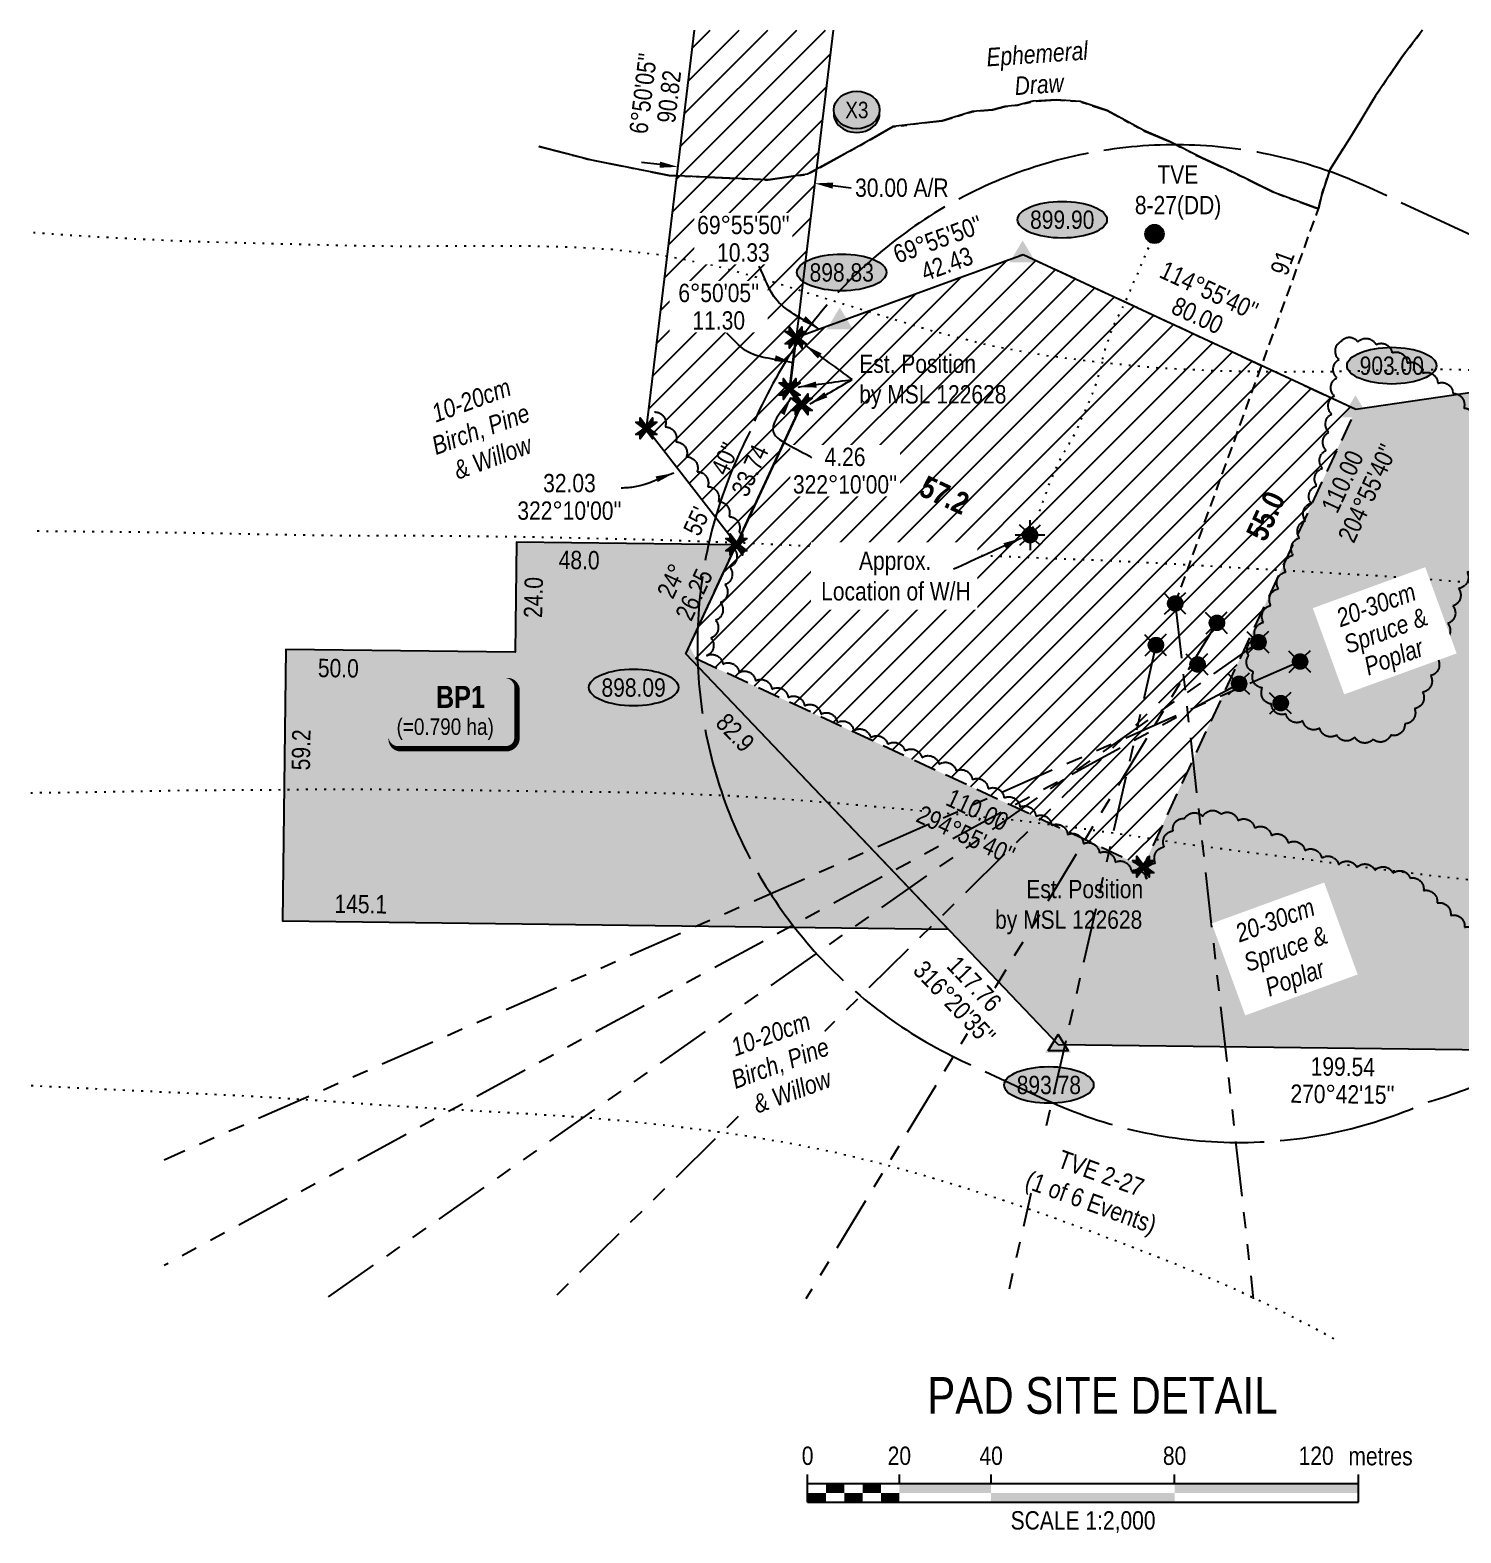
# Model space of a CAD drawing. Extents: x 312650 to 315907, y 6154778 to 6158591.
# Drawn here: x 314717 to 315497, y 6156339 to 6157158 of the extents above; entities that cross this region are included whole.
import ezdxf
from ezdxf.enums import TextEntityAlignment as Align

# ---------------------------------------------------------------- set-up
doc = ezdxf.new("R2010")
doc.units = 0
doc.header["$LTSCALE"] = 5
doc.header["$PDSIZE"] = 0.5
for name, pattern in [('0', [1, 1, 0]), ('foc-ACCESSROAD', [3.75, 2.5, -1.25]), ('foc-BUFFER', [16.75, 15, -1.75]), ('foc-DOT', [1, 0.2, -0.8]), ('foc-DRILLPATH', [14.75, 6, -1.75, 1.75, -1.75, 1.75, -1.75]), ('foc-TIELINE', [1.875, 1.25, -0.625]), ('foc-TOPO-ephemeral', [6.25, 3.125, -0.625, 0.625, -0.625, 0.625, -0.625])]:
    doc.linetypes.add(name, pattern=pattern)
doc.layers.get('Defpoints').update_dxf_attribs({"color": 9})
for name, color, linetype in [('ABADATA-DRILL', 8, 'foc-DOT'), ('ABADATA-DRILL-T', 8, 'Continuous'), ('AUX-BUFFER', 7, 'foc-BUFFER'), ('C-WS', 13, 'foc-ACCESSROAD'), ('C-WS-S', 13, 'Continuous'), ('DETAIL-T', 7, 'Continuous'), ('L-2', 7, 'Continuous'), ('L-BD', 7, 'Continuous'), ('L-MON', 1, 'Continuous'), ('P-CROSSINGS', 250, 'Continuous'), ('P-ELEVATION', 7, 'Continuous'), ('P-PDRILLPATH', 12, 'foc-DRILLPATH'), ('P-PROPOSED', 10, 'Continuous'), ('P-PROPOSED-EXISTING-H', 59, 'Continuous'), ('P-PROPOSED-H', 21, 'Continuous'), ('P-TEMP-BLOCKS', 250, 'Continuous'), ('P-TEMP-H', 41, 'Continuous'), ('P-TEMP_BORROW PIT', 46, 'Continuous'), ('P-TXT', 4, 'Continuous'), ('T-BUSH', 110, '0'), ('T-BUSH-T', 110, 'Continuous'), ('T-DRAW', 143, 'foc-TOPO-ephemeral'), ('T-TIE', 201, 'foc-TIELINE'), ('T-WATER-T', 48, 'Continuous')]:
    doc.layers.add(name, color=color, linetype=linetype)
for name, color, linetype, lineweight in [('C-WS-T', 13, 'Continuous', 9), ('P-TEMP-T', 46, 'Continuous', 18), ('T-TIE-T', 201, 'Continuous', 18)]:
    doc.layers.add(name, color=color, linetype=linetype, lineweight=lineweight)
doc.styles.add('80', font='ARIALN.TTF', dxfattribs={"height": 10})
doc.styles.add('80CG', font='ARIALN.TTF', dxfattribs={"height": 10})
doc.styles.add('80L', font='ARIALN.TTF', dxfattribs={"height": 10})
doc.styles.add('BOLD', font='ARIALNB.TTF')
doc.styles.add('Crossing', font='ARIALN.TTF', dxfattribs={"height": 10})
doc.styles.add('foc-LtypeFont', font='ARIALN.TTF', dxfattribs={"height": 7.35})
doc.linetypes.add('foc-TOPO-flowdirection-NOLINE', pattern='A,0,[">",foc-LtypeFont,S=0.3,R=0,X=0,Y=-0.945],-20,[">",foc-LtypeFont,S=0.3,R=0,X=0,Y=-0.945],0', length=20)
doc.dimstyles.new('Compass 5 000', dxfattribs={"dimscale": 5, "dimtxt": 9, "dimasz": 2, "dimexe": 0.2, "dimexo": 0.0625, "dimgap": 0.5, "dimtad": 0, "dimtih": 1, "dimtoh": 1, "dimzin": 0, "dimdsep": 46, "dimtxsty": '80CG', "dimcen": 0.1, "dimse1": 1, "dimse2": 1, "dimclrd": 256, "dimclrt": 256, "dimaunit": 1, "dimadec": 4, "dimazin": 0, "dimtfac": 0.06, "dimtofl": 0, "dimtmove": 0, "dimatfit": 1, "dimfxl": 0.2, "dimtolj": 1, "dimtzin": 0, "dimlwd": -1, "dimarcsym": 0})

# ---------------------------------------------------------------- blocks, each defined once
blk = doc.blocks.new('BH-Existing')
at = {"layer": 'ABADATA-DRILL-T'}
h = blk.add_hatch(color=256, dxfattribs=at)
h.dxf.hatch_style = 1
edge = h.paths.add_edge_path()
edge.add_arc((0, 0), 0.5, 0, 360)
blk.add_circle((0, 0), 0.5, dxfattribs=at)
blk = doc.blocks.new('GAS')
h = blk.add_hatch(color=255)
h.dxf.hatch_style = 1
edge = h.paths.add_edge_path()
edge.add_arc((0, 0), 0.9, 0, 360)
for p, q in [((-0.81, 0), (-1.62, 0)), ((-0.57, 0.57), (-1.14, 1.14)), ((0, 0.81), (0, 1.62)), ((0.57, 0.57), (1.14, 1.14)), ((1.62, 0), (0.81, 0)), ((-0.57, -0.57), (-1.14, -1.14)), ((0, -0.81), (0, -1.62)), ((1.14, -1.14), (0.57, -0.57))]:
    blk.add_line(p, q)
blk.add_circle((0, 0), 0.8)
blk = doc.blocks.new('TRIA')
blk.add_hatch(color=255).paths.add_polyline_path([(-0.04, 1.52), (-1.47, -0.87), (1.39, -0.87)])
blk = doc.blocks.new('TRIAA')
blk.add_blockref('TRIA', (0, 0))
blk = doc.blocks.new('TRIB')
at = {"color": 1}
blk.add_lwpolyline([(-1.12, -0.67), (-0.04, 1.13), (1.04, -0.67)], close=True, dxfattribs=at)
blk = doc.blocks.new('TRIBB')
blk.add_blockref('TRIB', (0, 0))
blk = doc.blocks.new('TRICC')
for name in ['TRIAA', 'TRIBB']:
    blk.add_blockref(name, (0, 0))
blk = doc.blocks.new('plspike')
blk.add_blockref('TRICC', (0, 0))
blk = doc.blocks.new('STRIA')
blk.add_hatch(color=255).paths.add_polyline_path([(-0.04, 1.52), (-1.47, -0.87), (1.39, -0.87)])
blk = doc.blocks.new('STRIAA')
blk.add_blockref('STRIA', (0, 0))
blk = doc.blocks.new('STRIB')
at = {"color": 1}
blk.add_solid([(-1.12, -0.67), (-0.04, 1.13), (1.04, -0.67)], dxfattribs=at)
blk = doc.blocks.new('STRIBB')
blk.add_blockref('STRIB', (0, 0))
blk = doc.blocks.new('STRICC')
for name in ['STRIAA', 'STRIBB']:
    blk.add_blockref(name, (0, 0))
blk = doc.blocks.new('fdspike')
blk.add_blockref('STRICC', (0, 0))
blk = doc.blocks.new('*U41')
h = blk.add_hatch(color=191)
edge = h.paths.add_edge_path()
edge.add_line((-29, -20), (29, -20))
edge.add_arc((29, -14), 6, 270, 360)
edge.add_line((35, -14), (35, 12.5))
edge.add_arc((29, 12.5), 6, 0, 90)
edge.add_line((29, 18.5), (-29, 18.5))
edge.add_arc((-29, 12.5), 6, 90, 180)
edge.add_line((-35, 12.5), (-35, -14))
edge.add_arc((-29, -14), 6, 180, 270)
at = {"color": 250, "flags": 128}
blk.add_lwpolyline([(-29, -20, 3, 3, 0), (29, -20, 3, 3, 0.414214), (35, -14, 3, 3, 0), (35, 12.5, 3, 0, 0.414214), (29, 18.5, 0, 0, 0), (-29, 18.5, 0, 0, 0.414214), (-35, 12.5, 0, 0, 0), (-35, -14, 0, 3, 0.414214)], format="xyseb", close=True, dxfattribs=at)
at = {"flags": 128}
blk.add_lwpolyline([(28.82, 0, 0, 7.5, 0), (0, 0, 0, 0, 0)], format="xyseb", dxfattribs=at)
at = {"color": 250}
for tag, p, height, style in [('TEMP_AREA_W1_001', (-9.21, 2.24), 12, 'BOLD'), ('ENTER_TEXT_001', (-30.66, -12.47), 9, '80')]:
    blk.add_attdef(tag, p, '', height=height, dxfattribs=dict(at, style=style))
blk = doc.blocks.new('*D42')
at = {"layer": 'Defpoints', "color": 0, "transparency": 16777216}
for p in [(315069.9, 6157084.18), (315144.28, 6157074.65), (315144.35, 6157075.18)]:
    blk.add_point(p, dxfattribs=at)
at = {"layer": 'P-TXT', "transparency": 16777216}
for p, q in [((315059.91, 6157084.86), (315049.98, 6157086.06)), ((315154.21, 6157073.45), (315164.14, 6157072.25))]:
    blk.add_line(p, q, dxfattribs=at)
for points in [[(315060.11, 6157086.51), (315059.71, 6157083.2), (315069.83, 6157083.66)], [(315154.41, 6157075.11), (315154.01, 6157071.8), (315144.28, 6157074.65)]]:
    blk.add_solid(points, dxfattribs=at)
at = {"layer": 'P-TXT', "transparency": 16777216, "insert": (315191.8, 6157072.25), "char_height": 10, "attachment_point": 5, "style": '80CG'}
blk.add_mtext('\\A1;30.00 A/R', dxfattribs=at)
blk = doc.blocks.new('we')
at = {"layer": 'P-ELEVATION'}
h = blk.add_hatch(color=111, dxfattribs=at)
h.dxf.hatch_style = 1
edge = h.paths.add_edge_path()
edge.add_ellipse((0, 0), major_axis=(-24.38, 0), ratio=0.410256, start_angle=0, end_angle=360)
at = {"layer": 'P-ELEVATION', "color": 7, "flags": 128}
blk.add_lwpolyline([(0, 0, 12.5, 0, 0), (-12.42, -6.43, 0, 0, 0)], format="xyseb", dxfattribs=at)
at = {"layer": 'P-ELEVATION', "color": 7}
blk.add_ellipse((0, 0), major_axis=(-24.38, 0), ratio=0.410256, dxfattribs=at)
at = {"layer": 'P-ELEVATION', "style": '80'}
blk.add_attdef('ELEVATION', text='', height=10, dxfattribs=at).set_placement((0, 0), align=Align.MIDDLE_CENTER)
blk = doc.blocks.new('TEMP')
h = blk.add_hatch(color=255)
h.dxf.hatch_style = 1
h.paths.add_polyline_path([(0, 0.25), (-0.67, 1.15), (-0.67, 0.67), (-1.15, 0.67), (-0.25, 0), (-1.15, -0.67), (-0.67, -0.67), (-0.67, -1.15), (0, -0.25), (0.67, -1.15), (0.67, -0.67), (1.15, -0.67), (0.25, 0), (1.15, 0.67), (0.67, 0.67), (0.67, 1.15)])
h.paths.add_polyline_path([(0.57, 0.85), (0.57, 0.57), (0.85, 0.57), (0.08, 0), (0.85, -0.57), (0.57, -0.57), (0.57, -0.85), (0, -0.08), (-0.57, -0.85), (-0.57, -0.57), (-0.85, -0.57), (-0.08, 0), (-0.85, 0.57), (-0.57, 0.57), (-0.57, 0.85), (0, 0.08)], flags=16)
h = blk.add_hatch(color=1)
h.dxf.hatch_style = 1
h.paths.add_polyline_path([(0, 0.08), (-0.57, 0.85), (-0.57, 0.57), (-0.85, 0.57), (-0.08, 0), (-0.85, -0.57), (-0.57, -0.57), (-0.57, -0.85), (0, -0.08), (0.57, -0.85), (0.57, -0.57), (0.85, -0.57), (0.08, 0), (0.85, 0.57), (0.57, 0.57), (0.57, 0.85)])
at = {"color": 1}
for p, q in [((-0.08, 0), (0.08, 0)), ((0, 0.08), (0, -0.08))]:
    blk.add_line(p, q, dxfattribs=at)
at = {"color": 255, "flags": 128}
blk.add_lwpolyline([(-0.25, 0), (-1.15, 0.67), (-0.67, 0.67), (-0.67, 1.15), (0, 0.25), (0.67, 1.15), (0.67, 0.67), (1.15, 0.67), (0.25, 0), (1.15, -0.67), (0.67, -0.67), (0.67, -1.15), (0, -0.25), (-0.67, -1.15), (-0.67, -0.67), (-1.15, -0.67)], close=True, dxfattribs=at)
at = {"color": 1, "flags": 128}
blk.add_lwpolyline([(-0.08, 0), (-0.85, 0.57), (-0.57, 0.57), (-0.57, 0.85), (0, 0.08), (0.57, 0.85), (0.57, 0.57), (0.85, 0.57), (0.08, 0), (0.85, -0.57), (0.57, -0.57), (0.57, -0.85), (0, -0.08), (-0.57, -0.85), (-0.57, -0.57), (-0.85, -0.57)], close=True, dxfattribs=at)
blk = doc.blocks.new('xing2')
h = blk.add_hatch(color=50)
h.dxf.hatch_style = 1
edge = h.paths.add_edge_path()
edge.add_ellipse((0, 0), major_axis=(-12.5, 0), ratio=0.816297, start_angle=0, end_angle=360)
h = blk.add_hatch(color=250)
h.dxf.hatch_style = 1
edge = h.paths.add_edge_path()
edge.add_ellipse((0, -2.05), major_axis=(-12.5, 0), ratio=0.816297, start_angle=0, end_angle=180)
edge.add_line((12.5, -2.05), (12.5, 0))
edge.add_ellipse((0, 0), major_axis=(-12.5, 0), ratio=0.816297, start_angle=0, end_angle=180, ccw=False)
edge.add_line((-12.5, 0), (-12.5, -2.05))
at = {"color": 250}
blk.add_ellipse((0, 0), major_axis=(-12.5, 0), ratio=0.816297, dxfattribs=at)
blk.add_ellipse((0, -2.05), major_axis=(-12.5, 0), ratio=0.816297, start_param=0, end_param=3.141593, dxfattribs=at)
at = {"color": 250, "style": 'Crossing'}
blk.add_attdef('CROSSING', text='', height=9, dxfattribs=at).set_placement((0.09, 0.02), align=Align.MIDDLE_CENTER)
at = {"color": 250, "style": 'Crossing', "flags": 1}
for tag, p in [('OWNER', (0.09, -12.49)), ('DESCRIPTION', (0.09, -25.77)), ('LOCATION', (0.09, -39.3)), ('DWG_REF', (0.09, -52.84))]:
    blk.add_attdef(tag, text='', height=9, dxfattribs=at).set_placement(p, align=Align.MIDDLE_CENTER)
blk = doc.blocks.new('WC')
at = {"layer": 'L-MON'}
h = blk.add_hatch(color=255, dxfattribs=at)
h.dxf.hatch_style = 1
edge = h.paths.add_edge_path()
edge.add_arc((0, 0), 0.9, 0, 360)
at = {"layer": 'L-MON', "color": 240, "flags": 128}
for points in [[(-0.62, 0.5), (-1.23, 1.12)], [(0.52, 0.61), (1.13, 1.21)], [(-1.18, -1.18), (-0.56, -0.57)], [(1.16, -1.18), (0.56, -0.57)]]:
    blk.add_lwpolyline(points, dxfattribs=at)
at = {"layer": 'L-MON', "color": 240}
for radius in [0.8, 0.373]:
    blk.add_circle((0, 0), radius, dxfattribs=at)
blk = doc.blocks.new('*U43')
at = {"color": 0}
for p, q in [((-150, 0), (-150, 15)), ((-150, 10), (150.24, 10)), ((-100, 10), (-100, 15)), ((-50, 10), (-50, 15)), ((50, 10), (50, 15)), ((150.24, 0), (150.24, 15)), ((-150, 0), (150.24, 0))]:
    blk.add_line(p, q, dxfattribs=at)
for points in [[(-140, 10), (-130, 10), (-140, 5), (-130, 5)], [(-120, 10), (-110, 10), (-120, 5), (-110, 5)], [(-100, 10), (-50, 10), (-100, 5), (-50, 5)], [(50, 10), (150.24, 10), (50, 5), (150.24, 5)], [(-150, 5), (-140, 5), (-150, 0), (-140, 0)], [(-130, 5), (-120, 5), (-130, 0), (-120, 0)], [(-110, 5), (-100, 5), (-110, 0), (-100, 0)], [(-50, 5), (50, 5), (-50, 0), (50, 0)]]:
    blk.add_solid(points, dxfattribs=at)
at = {"color": 0, "style": '80'}
blk.add_text('metres', height=10, dxfattribs=at).set_placement((162.24, 20), align=Align.CENTER)
at = {"color": 0, "char_height": 10, "style": '80'}
for s, insert, attachment_point in [('0', (-150, 30.21), 2), ('20', (-100, 30.21), 2), ('40', (-50, 30.21), 2), ('80', (50, 30.21), 2), ('120', (136.7, 30.22), 3), ('SCALE 1:2,000', (0.12, -5), 2)]:
    blk.add_mtext(s, dxfattribs=dict(at, insert=insert, attachment_point=attachment_point))
blk = doc.blocks.new('*U46')
at = {"layer": 'L-2'}
blk.add_blockref('*U43', (-10.66, -57.95), dxfattribs=at)
at = {"layer": 'DETAIL-T', "color": 3, "insert": (0, 0), "char_height": 20, "width": 217.1081, "attachment_point": 5, "style": '80CG'}
blk.add_mtext('PAD SITE DETAIL', dxfattribs=at)

msp = doc.modelspace()

# ---------------------------------------------------------------- hatches: boundary and pattern name
at = {"layer": 'P-PROPOSED-EXISTING-H'}
h = msp.add_hatch(dxfattribs=at)
h.set_pattern_fill('ANSI31', color=256, scale=3.499594, style=0)
h.set_pattern_definition([(45, (5966.876, -305.827), (-7.856811746, 7.856811746), [])])
h.paths.add_polyline_path([(315154.391, 6157158.217), (315078.852, 6157158.217), (315052.595, 6156941.144), (315101.642, 6156877.845), (315137.265, 6156954.319), (315130.743, 6156962.736), (315134.131, 6156990.726)])
h = msp.add_hatch(dxfattribs=at)
h.set_pattern_fill('ANSI31', color=256, scale=3.499594, style=0)
h.set_pattern_definition([(45, (7700.663, 480.776), (-7.856811746, 7.856811746), [])])
h.paths.add_polyline_path([(315257.852, 6157035.918), (315439.225, 6156951.585), (315323.306, 6156702.245), (315073.98, 6156818.193), (315101.642, 6156877.845), (315137.265, 6156954.319), (315130.743, 6156962.736), (315134.131, 6156990.726), (315158.494, 6156999.58)])
at = {"layer": 'P-PROPOSED-H'}
h = msp.add_hatch(color=256, dxfattribs=at)
h.dxf.hatch_style = 1
h.paths.add_polyline_path([(315323.306, 6156702.245), (315073.98, 6156818.193), (315277.16, 6156605.183), (315775.915, 6156599.048), (315780.861, 6157001.482), (315439.225, 6156951.585)])
at = {"layer": 'P-TEMP-H'}
h = msp.add_hatch(color=256, dxfattribs=at)
h.dxf.hatch_style = 1
h.paths.add_polyline_path([(315101.613, 6156877.676), (314981.703, 6156879.141), (314980.97, 6156819.152), (314855.994, 6156820.678), (314854.187, 6156672.706), (315216.977, 6156668.276), (315073.98, 6156818.193)])

# ---------------------------------------------------------------- linework, layer by layer
at = {"layer": 'ABADATA-DRILL', "flags": 128}
for points in [[(315906.701, 6156742.282), (315889.193, 6156764.469), (315870, 6156789.327), (315849.613, 6156813.158), (315827.999, 6156835.791), (315805.18, 6156857.123), (315781.021, 6156876.986), (315755.388, 6156895.084), (315728.41, 6156910.987), (315700.457, 6156925.129), (315671.705, 6156937.529), (315642.144, 6156947.961), (315612.094, 6156956.888), (315581.591, 6156963.981), (315550.78, 6156969.112), (315519.612, 6156972.305), (315488.323, 6156973.227), (315457.001, 6156972.774), (315425.64, 6156971.997), (315394.255, 6156971.821), (315362.927, 6156972.419), (315331.591, 6156973.993), (315300.411, 6156976.912), (315269.475, 6156980.847), (315238.683, 6156986.427), (315208.358, 6156994.189), (315178.461, 6157003.183), (315148.497, 6157012.357), (315118.643, 6157021.775), (315088.47, 6157030.156), (315057.687, 6157035.961), (315033.976, 6157038.564), (315010.613, 6157039.926), (314988.113, 6157040.402), (314964.892, 6157040.407), (314941.946, 6157040.376), (314918.171, 6157040.304), (314895.486, 6157040.537), (314872.215, 6157041.12), (314848.77, 6157041.735), (314825.948, 6157042.299), (314803.133, 6157043.012), (314779.629, 6157044.005), (314755.887, 6157045.284), (314732.151, 6157046.712), (314716.654, 6157047.906)], [(315262.015, 6156883.776), (315261.679, 6156882.94), (315262.015, 6156883.776), (315265.254, 6156891.696), (315266.238, 6156894.257), (315267.116, 6156896.672), (315267.965, 6156898.988), (315268.87, 6156901.452), (315269.697, 6156903.819), (315270.552, 6156906.285), (315271.407, 6156908.751), (315272.335, 6156911.164), (315273.414, 6156913.595), (315274.496, 6156916.101), (315275.578, 6156918.583), (315276.655, 6156920.989), (315277.704, 6156923.297), (315278.801, 6156925.553), (315279.996, 6156927.779), (315281.155, 6156929.731), (315283.096, 6156933.002), (315283.474, 6156933.662), (315284.682, 6156935.612), (315286.276, 6156938.372), (315287.516, 6156941.072), (315288.63, 6156943.727), (315289.714, 6156946.284), (315290.746, 6156948.792), (315291.821, 6156951.124), (315292.868, 6156953.381), (315293.892, 6156955.69), (315294.837, 6156957.927), (315295.7, 6156959.967), (315296.511, 6156961.985), (315297.276, 6156964.104), (315297.895, 6156966.305), (315298.481, 6156968.307), (315299.258, 6156970.126), (315300.023, 6156972.22), (315300.547, 6156974.55), (315300.944, 6156976.835), (315301.394, 6156979.193), (315302.001, 6156981.695), (315302.681, 6156984.168), (315303.435, 6156986.588), (315304.343, 6156989.127), (315305.254, 6156991.716), (315306.165, 6156994.33), (315307.152, 6156996.94), (315308.39, 6156999.59), (315309.835, 6157002.381), (315311.202, 6157005.126), (315312.543, 6157007.822), (315313.864, 6157010.643), (315315.137, 6157013.516), (315316.336, 6157016.418), (315317.557, 6157019.244), (315318.746, 6157021.921), (315319.961, 6157024.597), (315321.125, 6157027.275), (315322.193, 6157030.032), (315322.583, 6157030.967), (315324.418, 6157035.293), (315325.696, 6157038.291), (315326.723, 6157040.675), (315328.248, 6157044.188), (315329.498, 6157047.113)], [(315262.015, 6156883.776), (315261.679, 6156882.94), (315262.015, 6156883.776), (315265.254, 6156891.696), (315266.238, 6156894.257), (315267.116, 6156896.672), (315267.965, 6156898.988), (315268.87, 6156901.452), (315269.697, 6156903.819), (315270.552, 6156906.285), (315271.407, 6156908.751), (315272.335, 6156911.164), (315273.414, 6156913.595), (315274.496, 6156916.101), (315275.578, 6156918.583), (315276.655, 6156920.989), (315277.704, 6156923.297), (315278.801, 6156925.553), (315279.996, 6156927.779), (315281.155, 6156929.731), (315283.096, 6156933.002), (315283.474, 6156933.662), (315284.682, 6156935.612), (315286.276, 6156938.372), (315287.516, 6156941.072), (315288.63, 6156943.727), (315289.714, 6156946.284), (315290.746, 6156948.792), (315291.821, 6156951.124), (315292.868, 6156953.381), (315293.892, 6156955.69), (315294.837, 6156957.927), (315295.7, 6156959.967), (315296.511, 6156961.985), (315297.276, 6156964.104), (315297.895, 6156966.305), (315298.481, 6156968.307), (315299.258, 6156970.126), (315300.023, 6156972.22), (315300.547, 6156974.55), (315300.944, 6156976.835), (315301.394, 6156979.193), (315302.001, 6156981.695), (315302.681, 6156984.168), (315303.435, 6156986.588), (315304.343, 6156989.127), (315305.254, 6156991.716), (315306.165, 6156994.33), (315307.152, 6156996.94), (315308.39, 6156999.59), (315309.835, 6157002.381), (315311.202, 6157005.126), (315312.543, 6157007.822), (315313.864, 6157010.643), (315315.137, 6157013.516), (315316.336, 6157016.418), (315317.557, 6157019.244), (315318.746, 6157021.921), (315319.961, 6157024.597), (315321.125, 6157027.275), (315322.193, 6157030.032), (315322.583, 6157030.967), (315324.418, 6157035.293), (315325.696, 6157038.291), (315326.723, 6157040.675), (315328.248, 6157044.188), (315329.498, 6157047.113)], [(315906.701, 6156720.498), (315897.619, 6156726.405), (315871.289, 6156743.431), (315844.855, 6156760.362), (315817.88, 6156776.315), (315790.169, 6156790.848), (315761.796, 6156803.932), (315732.704, 6156815.395), (315702.909, 6156825.036), (315672.733, 6156833.343), (315642.188, 6156840.038), (315611.267, 6156844.923), (315580.18, 6156848.863), (315549.025, 6156852.357), (315517.88, 6156855.499), (315486.792, 6156858.214), (315455.559, 6156860.459), (315424.308, 6156862.28), (315393.054, 6156864.026), (315361.755, 6156865.899), (315342.559, 6156866.985), (315318.741, 6156868.267), (315295.341, 6156869.355), (315272.857, 6156870.206), (315249.675, 6156871.11), (315226.77, 6156872.077), (315203.075, 6156873.279), (315180.44, 6156874.71), (315157.225, 6156876.017), (315133.807, 6156877.281), (315111.007, 6156878.345), (315088.225, 6156879.257), (315064.715, 6156880.125), (315040.943, 6156880.679), (315017.146, 6156881.259), (314993.373, 6156881.813), (314969.614, 6156882.091), (314946.357, 6156882.424), (314922.566, 6156882.553), (314898.742, 6156882.484), (314874.957, 6156882.738), (314851.178, 6156883.142), (314827.379, 6156883.672), (314804.376, 6156884.093), (314780.945, 6156884.433), (314757.138, 6156884.788), (314733.747, 6156884.9), (314716.654, 6156885.126)], [(315906.701, 6156642.119), (315877.819, 6156646.87), (315846.881, 6156651.955), (315815.919, 6156657.067), (315784.849, 6156661.382), (315753.725, 6156665.024), (315722.661, 6156668.914), (315691.633, 6156673.052), (315660.564, 6156677.393), (315629.486, 6156681.533), (315598.319, 6156684.752), (315567.148, 6156687.87), (315535.957, 6156691.115), (315504.801, 6156694.583), (315473.697, 6156698.124), (315442.734, 6156702.01), (315411.709, 6156706.223), (315380.642, 6156710.038), (315349.612, 6156714.126), (315318.581, 6156718.79), (315287.569, 6156723.303), (315256.481, 6156727.194), (315225.314, 6156730.413), (315194.187, 6156733.404), (315163.128, 6156736.193), (315131.93, 6156738.687), (315100.661, 6156740.684), (315069.491, 6156742.051), (315038.169, 6156742.773), (315006.855, 6156743.096), (314975.521, 6156743.544), (314944.161, 6156743.968), (314920.298, 6156744.175), (314896.885, 6156744.364), (314874.366, 6156744.389), (314851.156, 6156744.044), (314828.205, 6156743.912), (314804.431, 6156743.841), (314781.741, 6156743.373), (314758.476, 6156742.93), (314735.04, 6156742.569), (314716.654, 6156742.419)], [(315427.292, 6156444.909), (315419.417, 6156449.276), (315398.355, 6156460.1), (315377.361, 6156470.145), (315355.791, 6156479.614), (315333.944, 6156488.444), (315311.984, 6156496.953), (315290.236, 6156505.153), (315268.006, 6156513.224), (315245.882, 6156520.815), (315223.367, 6156528.046), (315200.833, 6156534.804), (315178.297, 6156540.961), (315155.236, 6156546.514), (315132.114, 6156551.219), (315108.935, 6156555.151), (315085.456, 6156558.52), (315061.906, 6156561.392), (315038.215, 6156563.869), (315014.751, 6156565.811), (314991.043, 6156567.314), (314967.354, 6156568.664), (314943.667, 6156570.066), (314920.007, 6156571.516), (314896.353, 6156573.116), (314872.678, 6156574.792), (314849.023, 6156576.366), (314825.258, 6156577.696), (314801.609, 6156578.795), (314778.235, 6156579.908), (314754.66, 6156581.004), (314730.964, 6156582.18), (314716.654, 6156582.891)]]:
    msp.add_lwpolyline(points, dxfattribs=at)
at = {"layer": 'C-WS', "flags": 128}
msp.add_lwpolyline([(315257.852, 6157035.918), (315439.225, 6156951.585), (315323.306, 6156702.245), (315073.98, 6156818.193), (315101.642, 6156877.845), (315137.265, 6156954.319), (315130.743, 6156962.736), (315134.131, 6156990.726), (315158.494, 6156999.58), (315257.852, 6157035.918)], close=True, dxfattribs=at)
at = {"layer": 'P-PDRILLPATH', "flags": 128}
for points in [[(315340.85, 6156845.704), (315383.357, 6156466.714)], [(315363.516, 6156835.163), (315139.45, 6156466.714)], [(315386.182, 6156824.622), (314877.644, 6156466.714)], [(315330.312, 6156823.036), (315249.029, 6156466.714)], [(315408.848, 6156814.082), (314789.692, 6156542.41)], [(315352.978, 6156812.496), (315001.512, 6156466.714)], [(315375.644, 6156801.955), (314789.692, 6156484.899)]]:
    msp.add_lwpolyline(points, dxfattribs=at)
at = {"layer": 'P-PROPOSED', "flags": 128}
msp.add_lwpolyline([(315154.391, 6157158.217), (315134.131, 6156990.726), (315130.743, 6156962.736), (315137.265, 6156954.319), (315101.642, 6156877.845), (315052.595, 6156941.144), (315078.852, 6157158.217)], dxfattribs=at)
at = {"layer": 'P-PROPOSED'}
msp.add_lwpolyline([(315257.852, 6157035.918), (315439.225, 6156951.585), (315780.861, 6157001.482), (315775.915, 6156599.048), (315277.16, 6156605.183), (315073.98, 6156818.193), (315137.159, 6156954.194), (315130.629, 6156962.599), (315133.986, 6156990.646)], close=True, dxfattribs=at)
at = {"layer": 'P-TEMP_BORROW PIT', "flags": 128}
msp.add_lwpolyline([(315101.613, 6156877.676), (314981.703, 6156879.141), (314980.97, 6156819.152), (314855.994, 6156820.678), (314854.187, 6156672.706), (315216.977, 6156668.276), (315073.98, 6156818.193)], close=True, dxfattribs=at)
at = {"layer": 'T-BUSH', "flags": 128}
msp.add_lwpolyline([(315522.553, 6156907.25, -0.5205671), (315518.15, 6156898.273, -0.5205671), (315513.746, 6156889.296, -0.5205671), (315509.343, 6156880.319, -0.5205671), (315504.787, 6156871.421, -0.5205671), (315499.964, 6156862.662, -0.5205671), (315495.142, 6156853.903, -0.5205671), (315492.13, 6156844.39, -0.5205671), (315489.34, 6156834.789, -0.5205671), (315486.549, 6156825.187, -0.5205671), (315483.758, 6156815.586, -0.5205671), (315479.99, 6156806.362, -0.5205671), (315475.603, 6156797.377, -0.5205671), (315471.216, 6156788.392, -0.5205671), (315465.913, 6156780.079, -0.5205671), (315458.188, 6156773.96, -0.5205671), (315448.647, 6156771.704, -0.5205671), (315438.714, 6156772.854, -0.5205671), (315428.782, 6156774.003, -0.5205671), (315419.543, 6156777.79, -0.5205671), (315410.331, 6156781.677, -0.5205671), (315401.119, 6156785.564, -0.5205671), (315393.205, 6156790.901, -0.5205671), (315388.34, 6156799.636, -0.5205671), (315383.474, 6156808.371, -0.5205671), (315380.823, 6156817.207, -0.5205671), (315384.868, 6156826.351, -0.5205671), (315388.914, 6156835.495, -0.5205671), (315392.959, 6156844.639, -0.5205671), (315397.004, 6156853.784, -0.5205671), (315401.049, 6156862.928, -0.5205671), (315405.094, 6156872.072, -0.5205671), (315408.585, 6156881.429, -0.5205671), (315411.712, 6156890.926, -0.5205671), (315414.839, 6156900.424, -0.5205671), (315417.965, 6156909.921, -0.5205671), (315421.092, 6156919.419, -0.5205671), (315423.138, 6156929.173, -0.5205671), (315424.603, 6156939.064, -0.5205671), (315426.069, 6156948.955, -0.5205671), (315427.534, 6156958.846, -0.5205671), (315428.956, 6156968.743, -0.5205671), (315430.109, 6156978.675, -0.5205671), (315431.263, 6156988.607, -0.5205671), (315440.287, 6156988.271, -0.5205671), (315450.178, 6156986.805, -0.5205671), (315458.909, 6156982.323, -0.5205671), (315467.234, 6156976.784, -0.5205671), (315475.558, 6156971.246, -0.5205671), (315483.883, 6156965.707, -0.5205671), (315492.207, 6156960.168, -0.5205671), (315498.087, 6156952.261, -0.5205671), (315503.361, 6156943.766, -0.5205671), (315508.635, 6156935.271, -0.5205671), (315513.908, 6156926.775, -0.5205671), (315519.182, 6156918.28, -0.5205671)], format="xyb", close=True, dxfattribs=at)
msp.add_lwpolyline([(315057.001, 6156950.088, -0.5205671), (315062.8, 6156941.943, -0.5205671), (315068.599, 6156933.797, -0.5205671), (315074.398, 6156925.652, -0.5205671), (315080.197, 6156917.506, -0.5205671), (315085.996, 6156909.361, -0.5205671), (315091.795, 6156901.216, -0.5205671), (315097.594, 6156893.07, -0.5205671), (315103.044, 6156884.861, -0.5205671), (315100.498, 6156875.192, -0.5205671), (315097.952, 6156865.523, -0.5205671), (315095.405, 6156855.854, -0.5205671), (315092.859, 6156846.184, -0.5205671), (315090.312, 6156836.515, -0.5205671), (315087.766, 6156826.846, -0.5205671), (315085.323, 6156817.223, -0.5205671), (315094.234, 6156812.688, -0.5205671), (315103.145, 6156808.153, -0.5205671), (315112.056, 6156803.618, -0.5205671), (315120.968, 6156799.082, -0.5205671), (315129.879, 6156794.547, -0.5205671), (315138.79, 6156790.012, -0.5205671), (315147.701, 6156785.476, -0.5205671), (315156.612, 6156780.941, -0.5205671), (315165.523, 6156776.406, -0.5205671), (315174.768, 6156772.617, -0.5205671), (315184.089, 6156768.998, -0.5205671), (315193.41, 6156765.378, -0.5205671), (315202.73, 6156761.758, -0.5205671), (315212.051, 6156758.139, -0.5205671), (315221.372, 6156754.519, -0.5205671), (315230.151, 6156749.77, -0.5205671), (315238.814, 6156744.776, -0.5205671), (315247.477, 6156739.783, -0.5205671), (315256.14, 6156734.79, -0.5205671), (315264.803, 6156729.797, -0.5205671), (315273.466, 6156724.804, -0.5205671), (315282.128, 6156719.811, -0.5205671), (315290.788, 6156714.812, -0.5205671), (315299.448, 6156709.814, -0.5205671), (315308.108, 6156704.815, -0.5205671), (315316.767, 6156699.816, -0.5205671), (315325.231, 6156695.517, -0.5205671), (315330.035, 6156704.286, -0.5205671), (315334.839, 6156713.055, -0.5205671), (315339.643, 6156721.824, -0.5205671), (315345.901, 6156728.452, -0.5205671), (315355.824, 6156729.683, -0.5205671), (315365.747, 6156730.914, -0.5205671), (315374.968, 6156727.468, -0.5205671), (315384.091, 6156723.377, -0.5205671), (315393.215, 6156719.286, -0.5205671), (315402.339, 6156715.195, -0.5205671), (315411.462, 6156711.104, -0.5205671), (315420.586, 6156707.013, -0.5205671), (315429.864, 6156703.442, -0.5205671), (315439.741, 6156701.889, -0.5205671), (315449.619, 6156700.337, -0.5205671), (315459.497, 6156698.785, -0.5205671), (315468.798, 6156696.039, -0.5205671), (315476.161, 6156689.273, -0.5205671), (315483.523, 6156682.507, -0.5205671), (315490.885, 6156675.742, -0.5205671), (315498.506, 6156669.273, -0.5205671), (315506.223, 6156662.916, -0.5205671), (315513.941, 6156656.558, -0.5205671), (315521.658, 6156650.201, -0.5205671), (315530.169, 6156645.082, -0.5205671), (315539.172, 6156640.731, -0.5205671), (315548.174, 6156636.38, -0.5205671), (315555.474, 6156629.782, -0.5205671), (315562.098, 6156622.292, -0.5205671), (315568.722, 6156614.802, -0.5205671), (315575.346, 6156607.312, -0.5205671), (315581.795, 6156599.671, -0.5205671), (315588.218, 6156592.009, -0.5205671), (315594.642, 6156584.346, -0.5205671), (315601.066, 6156576.684, -0.5205671), (315610.36, 6156574.814, -0.5205671), (315620.348, 6156574.343, -0.5205671), (315630.336, 6156573.872, -0.5205671), (315640.323, 6156573.402, -0.5205671), (315650.311, 6156572.931, -0.5205671), (315660.302, 6156572.562, -0.5205671), (315670.299, 6156572.347, -0.5205671), (315679.367, 6156569.315, -0.5205671), (315687.529, 6156563.539, -0.5205671), (315695.635, 6156557.685, -0.5205671), (315703.741, 6156551.831, -0.5205671), (315711.846, 6156545.976, -0.5205671), (315721.295, 6156544.01, -0.5205671), (315731.286, 6156543.615, -0.5205671), (315741.277, 6156543.221, -0.5205671), (315751.268, 6156542.826, -0.5205671), (315761.259, 6156542.431, -0.5205671), (315771.25, 6156542.036, -0.5205671), (315775.239, 6156550.902, -0.5205671), (315778.959, 6156560.183, -0.5205671), (315782.679, 6156569.464, -0.5205671), (315786.399, 6156578.745, -0.5205671), (315792.681, 6156586.524, -0.5205671), (315798.965, 6156594.301, -0.5205671), (315805.071, 6156602.155, -0.5205671), (315806.316, 6156612.076, -0.5205671), (315807.562, 6156621.997, -0.5205671), (315808.807, 6156631.918, -0.5205671), (315810.052, 6156641.839, -0.5205671), (315811.298, 6156651.76, -0.5205671), (315812.543, 6156661.681, -0.5205671), (315813.749, 6156671.606, -0.5205671), (315814.912, 6156681.537, -0.5205671), (315816.075, 6156691.468, -0.5205671), (315817.238, 6156701.399, -0.5205671), (315818.4, 6156711.33, -0.5205671), (315819.563, 6156721.261, -0.5205671), (315820.726, 6156731.192, -0.5205671), (315821.889, 6156741.123, -0.5205671), (315827.687, 6156742.974, -0.5205671), (315836.847, 6156738.965, -0.5205671), (315845.674, 6156734.608, -0.5205671), (315850.089, 6156725.637, -0.5205671), (315857.228, 6156720.048, -0.5205671), (315866.934, 6156717.647, -0.5205671), (315876.641, 6156715.246, -0.5205671), (315886.347, 6156712.846, -0.5205671), (315891.309, 6156711.618, -0.5205671)], format="xyb", dxfattribs=at)

# ---------------------------------------------------------------- block references
msp.add_blockref('*U46', (315301.11, 6156413.987))
at = {"layer": 'ABADATA-DRILL-T', "xscale": 9.998838899999946, "yscale": 9.998838899999946, "zscale": 9.998838899999946}
msp.add_blockref('BH-Existing', (315329.498, 6157047.113), dxfattribs=at)
at = {"layer": 'C-WS-S', "color": 5, "xscale": 4.999419449999973, "yscale": 4.999419449999973, "zscale": 4.999419449999973}
msp.add_blockref('GAS', (315261.679, 6156882.94), dxfattribs=at)
at = {"layer": 'L-MON', "color": 5}
for name, p, xscale, yscale, zscale in [('fdspike', (315257.852, 6157035.918), 4.999419449999973, 4.999419449999973, 4.999419449999973), ('fdspike', (315158.175, 6156999.433), 4.999419449999973, 4.999419449999973, 4.999419449999973), ('TEMP', (315133.986, 6156990.646), 4.999419449999984, 4.999419449999984, 4.999419449999984), ('TEMP', (315130.629, 6156962.599), 4.999419449999984, 4.999419449999984, 4.999419449999984), ('TEMP', (315137.159, 6156954.194), 4.999419449999984, 4.999419449999984, 4.999419449999984), ('fdspike', (315439.225, 6156951.585), 4.999419449999973, 4.999419449999973, 4.999419449999973), ('TEMP', (315052.595, 6156941.144), 4.999419449999984, 4.999419449999984, 4.999419449999984), ('TEMP', (315101.642, 6156877.845), 4.999419449999984, 4.999419449999984, 4.999419449999984), ('WC', (315363.516, 6156835.163), 4.999419449999994, 4.999419449999994, 12.49854862499992), ('WC', (315386.182, 6156824.622), 4.999419449999994, 4.999419449999994, 12.49854862499992), ('fdspike', (315073.98, 6156818.193), 4.999419449999973, 4.999419449999973, 4.999419449999973), ('WC', (315352.978, 6156812.496), 4.999419449999994, 4.999419449999994, 12.49854862499992), ('WC', (315375.644, 6156801.955), 4.999419449999994, 4.999419449999994, 12.49854862499992), ('WC', (315398.31, 6156791.414), 4.999419449999994, 4.999419449999994, 12.49854862499992)]:
    msp.add_blockref(name, p, dxfattribs=dict(at, xscale=xscale, yscale=yscale, zscale=zscale))
at = {"layer": 'L-MON', "color": 2, "xscale": 4.999419449999994, "yscale": 4.999419449999994, "zscale": 12.4985486249999}
for p in [(315340.85, 6156845.704), (315330.312, 6156823.036)]:
    msp.add_blockref('WC', p, dxfattribs=at)
at = {"layer": 'L-MON', "color": 6, "xscale": 4.999419449999973, "yscale": 4.999419449999973, "zscale": 4.999419449999973}
msp.add_blockref('TEMP', (315323.306, 6156702.245), dxfattribs=at)
at = {"layer": 'L-MON', "xscale": 4.999419449999973, "yscale": 4.999419449999973, "zscale": 4.999419449999973}
msp.add_blockref('plspike', (315277.16, 6156605.183), dxfattribs=at)
at = {"layer": 'P-CROSSINGS', "color": 5, "xscale": 0.99988389, "yscale": 0.99988389, "zscale": 0.99988389}
msp.add_blockref('xing2', (315167.196, 6157114.654), dxfattribs=at).add_auto_attribs({'CROSSING': 'X3'})
at = {"layer": 'P-ELEVATION', "xscale": 0.9997681234432102, "yscale": 0.9997681234432102, "zscale": 0.9997681234432102}
for p, values in [((315279.207, 6157054.867), {'ELEVATION': '899.90'}), ((315458.825, 6156975.315), {'ELEVATION': '903.00'}), ((315045.612, 6156799.916), {'ELEVATION': '898.09'}), ((315271.922, 6156583.318), {'ELEVATION': '893.78'})]:
    msp.add_blockref('we', p, dxfattribs=at).add_auto_attribs(values)
at = {"layer": 'P-TEMP-BLOCKS', "color": 6, "xscale": 0.99988389, "yscale": 0.99988389, "zscale": 0.99988389}
msp.add_blockref('*U41', (314947.072, 6156786.554), dxfattribs=at).add_auto_attribs({'TEMP_AREA_W1_001': 'BP1', 'ENTER_TEXT_001': '(=0.790 ha)'})

# ---------------------------------------------------------------- texts
at = {"layer": 'L-BD', "color": 5, "style": '80L'}
for s, rotation, p in [("6°50'05''", 83.1032, (315050.753, 6157123.671)), ('90.82', 83.1032, (315064.898, 6157121.961)), ('24°', 65.1216, (315066.267, 6156858.009))]:
    msp.add_text(s, height=9.9988, rotation=rotation, dxfattribs=at).set_placement(p, align=Align.MIDDLE)
at = {"layer": 'L-BD', "color": 6, "style": '80L'}
for s, height, rotation, p in [("69°55'50''", 9.9988, 20.1042, (315211.431, 6157044.223)), ('42.43', 9.9988, 20.1042, (315216.328, 6157030.843)), ("114°55'40''", 9.99884, 335.0631, (315359.277, 6157016.31)), ('80.00', 9.9988, 335.0631, (315352.953, 6157002.71)), ('110.00', 9.9988, 65.0662, (315431.927, 6156912.17)), ("204°55'40''", 9.99884, 65.0662, (315445.527, 6156905.847)), ('199.54', 9.9988, 359.2953, (315432.142, 6156593.277)), ("270°42'15''", 9.99884, 359.2953, (315431.957, 6156578.28))]:
    msp.add_text(s, height=height, rotation=rotation, dxfattribs=at).set_placement(p, align=Align.MIDDLE)
for s, p in [("40''", (315096.388, 6156914.75)), ('33.74', (315107.527, 6156903.082)), ("55'", (315081.331, 6156881.708))]:
    msp.add_text(s, height=9.9988, rotation=65.0828, dxfattribs=at).set_placement(p)
at = {"layer": 'L-BD', "color": 3, "char_height": 11.994, "width": 21.15357, "attachment_point": 1, "style": 'BOLD'}
for s, insert, rotation in [('57.2', (315205.447, 6156915.887), 335.063056), ('55.0', (315379.025, 6156883.82), 65.066185)]:
    msp.add_mtext(s, dxfattribs=dict(at, insert=insert, rotation=rotation))
at = {"layer": 'L-BD', "color": 5, "insert": (315073.984, 6156852.656), "char_height": 9.9988, "width": 21.32262, "attachment_point": 2, "rotation": 65.1216, "style": '80L', "bg_fill": 1, "box_fill_scale": 1.1, "bg_fill_color": 41, "bg_fill_transparency": 0}
msp.add_mtext('26.25', dxfattribs=at)
at = {"layer": 'L-BD', "color": 6, "insert": (315235.156, 6156737.822), "char_height": 9.99884, "width": 55.77867, "attachment_point": 2, "rotation": 335.0596, "line_spacing_factor": 0.9, "style": '80L', "bg_fill": 1, "box_fill_scale": 1.1, "bg_fill_color": 21, "bg_fill_transparency": 0}
msp.add_mtext("110.00 294°55'40''", dxfattribs=at)
at = {"layer": 'L-MON', "insert": (315168.591, 6156981.36), "char_height": 9.99499, "attachment_point": 1, "style": '80L'}
msp.add_mtext_dynamic_manual_height_columns('Est. Position \\Pby MSL 122628', width=79.80325, gutter_width=50, heights=[0], dxfattribs=at)
at = {"layer": 'P-TEMP-T', "style": '80L'}
for s, rotation, p in [('48.0', 359.3004, (315015.935, 6156869.407)), ('24.0', 88.616, (314990.976, 6156848.998)), ('50.0', 359.3244, (314884.689, 6156810.465)), ('82.9', 313.647, (315101, 6156775.379)), ('59.2', 89.0552, (314864.357, 6156765.952)), ('145.1', 359.3084, (314896.899, 6156681.834))]:
    msp.add_text(s, height=9.9988, rotation=rotation, dxfattribs=at).set_placement(p, align=Align.MIDDLE)
at = {"layer": 'T-TIE-T', "style": '80L'}
msp.add_text('91', height=10, rotation=70.055074, dxfattribs=at).set_placement((315401.731, 6157023.726))

# ---------------------------------------------------------------- leaders
at = {"layer": 'L-MON', "color": 5, "path_type": 1}
for points in [[(315138.973, 6156986.51), (315164.71, 6156967.732)], [(315135.254, 6156963.625), (315164.71, 6156967.732)], [(315141.713, 6156954.432), (315164.71, 6156967.732)]]:
    msp.add_leader(points, dimstyle='Compass 5 000', override={"dimgap": 0.5, "dimtad": 0}, dxfattribs=at)

# ---------------------------------------------------------------- next in the draw order: texts
at = {"layer": 'ABADATA-DRILL-T', "insert": (315316.925, 6157084.496), "char_height": 9.99884, "attachment_point": 1, "style": '80L', "bg_fill": 2}
msp.add_mtext_dynamic_manual_height_columns('\\pi14.145;TVE \\P\\pi1.8684;8-27(DD)', width=49.66603, gutter_width=50, heights=[0], dxfattribs=at)
at = {"layer": 'ABADATA-DRILL-T', "insert": (315266.937, 6156552.643), "char_height": 9.99778, "attachment_point": 1, "rotation": 340.045821, "style": '80L', "bg_fill": 3, "box_fill_scale": 1.15, "bg_fill_color": 256, "bg_fill_true_color": 256, "bg_fill_transparency": 0}
msp.add_mtext_dynamic_manual_height_columns('\\pi13.179;TVE 2-27\\P\\pi0.39868;(1 of 6 Events)', width=73.90524, gutter_width=50, heights=[0], dxfattribs=at)
at = {"layer": 'L-BD', "color": 6, "insert": (315010.635, 6156916.329), "char_height": 9.99884, "width": 56.76694, "attachment_point": 2, "line_spacing_factor": 0.9, "style": '80L', "bg_fill": 3, "box_fill_scale": 1.15, "bg_fill_color": 256, "bg_fill_true_color": 256, "bg_fill_transparency": 0}
msp.add_mtext("32.03\\P322°10'00''", dxfattribs=at)

# ---------------------------------------------------------------- next in the draw order: linework, layer by layer
at = {"layer": 'AUX-BUFFER', "color": 251, "linetype": 'foc-BUFFER', "flags": 128}
msp.add_lwpolyline([(315109.192, 6156939.619, 0.4289073), (315224.905, 6156596.376), (315270.237, 6156575.295, 0.2173857), (315477.784, 6156573.804, 0.6940561), (315514.254, 6157040.742), (315446.256, 6157072.364, 0.4289755), (315109.192, 6156939.619)], format="xyb", dxfattribs=at)
at = {"layer": 'T-DRAW', "color": 48, "flags": 128}
msp.add_lwpolyline([(314993.933, 6157094.721), (315022.008, 6157087.554), (315065.038, 6157079.013), (315118.895, 6157076.573), (315140.41, 6157079.625), (315168.791, 6157095.179), (315187.141, 6157105.583), (315213.848, 6157108.785), (315230.323, 6157113.819), (315241.134, 6157114.813), (315248.136, 6157116.593), (315254.986, 6157117.275), (315263.373, 6157119.378), (315275.817, 6157120.24), (315288.914, 6157119.319), (315303.774, 6157114.291), (315323.626, 6157103.436), (315337.354, 6157097.643), (315355.362, 6157088.647), (315371.383, 6157081.173), (315395.067, 6157069.546), (315418.868, 6157060.701), (315420.548, 6157068.019), (315424.975, 6157082.049), (315437.79, 6157102.176), (315449.997, 6157122.457), (315464.368, 6157143.414), (315475.655, 6157158.217)], dxfattribs=at)
at = {"layer": 'T-DRAW', "color": 48, "linetype": 'foc-TOPO-flowdirection-NOLINE', "flags": 128}
msp.add_lwpolyline([(315475.655, 6157158.217), (315464.368, 6157143.414), (315449.997, 6157122.457), (315437.79, 6157102.176), (315424.975, 6157082.049), (315420.548, 6157068.019), (315418.868, 6157060.701), (315395.067, 6157069.546), (315371.383, 6157081.173), (315355.362, 6157088.647), (315337.354, 6157097.643), (315323.626, 6157103.436), (315303.774, 6157114.291), (315288.914, 6157119.319), (315275.817, 6157120.24), (315263.373, 6157119.378), (315254.986, 6157117.275), (315248.136, 6157116.593), (315241.134, 6157114.813), (315230.323, 6157113.819), (315213.848, 6157108.785), (315187.141, 6157105.583), (315168.791, 6157095.179), (315140.41, 6157079.625), (315118.895, 6157076.573), (315065.038, 6157079.013), (315022.008, 6157087.554), (314993.933, 6157094.721)], dxfattribs=at)

# ---------------------------------------------------------------- next in the draw order: texts
at = {"layer": 'T-BUSH-T', "insert": (314928.537, 6156951.501), "char_height": 9.99884, "attachment_point": 1, "rotation": 20, "style": '80L', "bg_fill": 3, "box_fill_scale": 1.15, "bg_fill_color": 256, "bg_fill_true_color": 256, "bg_fill_transparency": 0}
msp.add_mtext_dynamic_manual_height_columns('\\pi6.2667;{\\fArial Narrow|b0|i1|c0|p34;10-20cm \\P\\pi0.30218;Birch, Pine\\P\\pi3.7465; & Willow}', width=55.2092, gutter_width=50, heights=[0], dxfattribs=at)

# ---------------------------------------------------------------- next in the draw order: leaders
at = {"layer": 'L-BD', "color": 5, "path_type": 1}
msp.add_leader([(315067.579, 6156916.761), (315046.297, 6156909.254), (315038.786, 6156908.504)], dimstyle='Compass 5 000', override={"dimgap": 0.5, "dimtad": 0}, dxfattribs=at)

# ---------------------------------------------------------------- next in the draw order: texts
at = {"layer": 'C-WS-T', "insert": (315147.354, 6156874.04), "char_height": 9.99884, "attachment_point": 1, "style": '80L', "bg_fill": 2}
msp.add_mtext_dynamic_manual_height_columns('\\pi21.079;Approx.\\P\\pi0.46391;Location of W/H', width=80.65252, gutter_width=50, heights=[0], dxfattribs=at)
at = {"layer": 'L-BD', "color": 6, "char_height": 9.99884, "attachment_point": 2, "line_spacing_factor": 0.9, "style": '80L', "bg_fill": 3, "box_fill_scale": 1.15, "bg_fill_color": 256, "bg_fill_true_color": 256, "bg_fill_transparency": 0}
for s, insert, width in [("69°55'50'' 10.33", (315105.459, 6157057.004), 50.3966), ("6°50'05'' 11.30", (315092.008, 6157019.968), 50.3966), ("4.26 322°10'00''", (315160.835, 6156930.616), 56.76694)]:
    msp.add_mtext(s, dxfattribs=dict(at, insert=insert, width=width))
at = {"layer": 'L-BD', "color": 6, "insert": (315234.969, 6156641.865), "char_height": 9.99884, "width": 49.92315, "attachment_point": 2, "rotation": 313.647, "line_spacing_factor": 0.9, "style": '80L', "bg_fill": 3, "box_fill_scale": 1.15, "bg_fill_color": 256, "bg_fill_true_color": 256, "bg_fill_transparency": 0}
msp.add_mtext("117.76 316°20'35''", dxfattribs=at)
at = {"layer": 'T-BUSH-T', "insert": (315422.184, 6156840.181), "char_height": 9.99884, "attachment_point": 1, "rotation": 20, "line_spacing_factor": 0.9, "style": '80L', "bg_fill": 2}
msp.add_mtext_dynamic_manual_height_columns('\\pi5.7552;{\\fArial Narrow|b0|i1|c0|p34;20-30cm \\P\\pi4.5411;Spruce &\\P\\pi10.83;Poplar}', width=55.2092, gutter_width=50, heights=[0], dxfattribs=at)
at = {"layer": 'T-BUSH-T', "insert": (315367.112, 6156668.348), "char_height": 9.99884, "attachment_point": 1, "rotation": 20, "style": '80L', "bg_fill": 2}
msp.add_mtext_dynamic_manual_height_columns('\\pi5.7552;{\\fArial Narrow|b0|i1|c0|p34;20-30cm \\P\\pi4.5411;Spruce &\\P\\pi10.83;Poplar}', width=55.2092, gutter_width=50, heights=[0], dxfattribs=at)
at = {"layer": 'T-BUSH-T', "insert": (315091.748, 6156606.037), "char_height": 9.99884, "attachment_point": 1, "rotation": 20, "style": '80L', "bg_fill": 3, "box_fill_scale": 1.15, "bg_fill_color": 256, "bg_fill_true_color": 256, "bg_fill_transparency": 0}
msp.add_mtext_dynamic_manual_height_columns('\\pi6.2667;{\\fArial Narrow|b0|i1|c0|p34;10-20cm \\P\\pi0.30218;Birch, Pine\\P\\pi3.7465; & Willow}', width=55.2092, gutter_width=50, heights=[0], dxfattribs=at)
at = {"layer": 'T-WATER-T', "insert": (315237.018, 6157148.306), "char_height": 9.99885, "attachment_point": 1, "rotation": 3.962232, "style": '80L', "bg_fill": 3, "box_fill_scale": 1.2, "bg_fill_color": 256, "bg_fill_transparency": 0}
msp.add_mtext_dynamic_manual_height_columns('\\pi0.53265;{\\fArial Narrow|b0|i1|c0|p34;Ephemeral\\P\\pi14.798;Draw}', width=56.38637, gutter_width=50, heights=[0], dxfattribs=at)

# ---------------------------------------------------------------- next in the draw order: linework, layer by layer
at = {"layer": 'T-TIE'}
msp.add_line((315340.85, 6156845.704), (315418.868, 6157060.701), dxfattribs=at)

# ---------------------------------------------------------------- next in the draw order: block references
at = {"layer": 'L-MON', "color": 5, "xscale": 4.999419449999994, "yscale": 4.999419449999994, "zscale": 12.49854862499992}
msp.add_blockref('WC', (315408.848, 6156814.082), dxfattribs=at)
at = {"layer": 'P-ELEVATION', "xscale": 0.9997681234432102, "yscale": 0.9997681234432102, "zscale": 0.9997681234432102}
msp.add_blockref('we', (315159.024, 6157026.125), dxfattribs=at).add_auto_attribs({'ELEVATION': '898.83'})

# ---------------------------------------------------------------- next in the draw order: texts
at = {"layer": 'L-MON', "insert": (315241.456, 6156695.092), "char_height": 9.99499, "attachment_point": 1, "style": '80L', "bg_fill": 1, "box_fill_scale": 1.15, "bg_fill_color": 21, "bg_fill_transparency": 0}
msp.add_mtext_dynamic_manual_height_columns('\\pi18.19;Est. Position \\P\\pi1.166;by MSL 122628', width=80.13055, gutter_width=50, heights=[0], dxfattribs=at)

# ---------------------------------------------------------------- next in the draw order: dimensions: what is measured, and where the dimension line sits
at = {"layer": 'P-TXT', "color": 6}
dim = msp.add_linear_dim(base=(315144.283, 6157074.653), p1=(315069.897, 6157084.183), p2=(315144.346, 6157075.178), angle=353.102991, text='30.00 A/R', dimstyle='Compass 5 000', dxfattribs=at)
dim.commit()
dim.dimension.update_dxf_attribs({"geometry": '*D42', "text_midpoint": (315191.805, 6157072.251), "dimtype": 161})

# ---------------------------------------------------------------- next in the draw order: leaders
at = {"layer": 'C-WS-T', "color": 3, "path_type": 1}
msp.add_leader([(315256.938, 6156881.28), (315220.033, 6156864.343)], dimstyle='Compass 5 000', override={"dimgap": 0.5, "dimtad": 0}, dxfattribs=at)
at = {"layer": 'L-BD', "color": 6, "path_type": 1}
for points in [[(315146.632, 6156995.268), (315123.628, 6157011.057), (315113.991, 6157029.531)], [(315132.332, 6156976.828), (315106.537, 6156983.669), (315096.429, 6156992.98)], [(315131.359, 6156957.887), (315121.433, 6156940.451), (315142.629, 6156925.152)]]:
    msp.add_leader(points, dimstyle='Compass 5 000', override={"dimgap": 0.5, "dimtad": 0}, dxfattribs=at)

doc.saveas('drawing.dxf')
